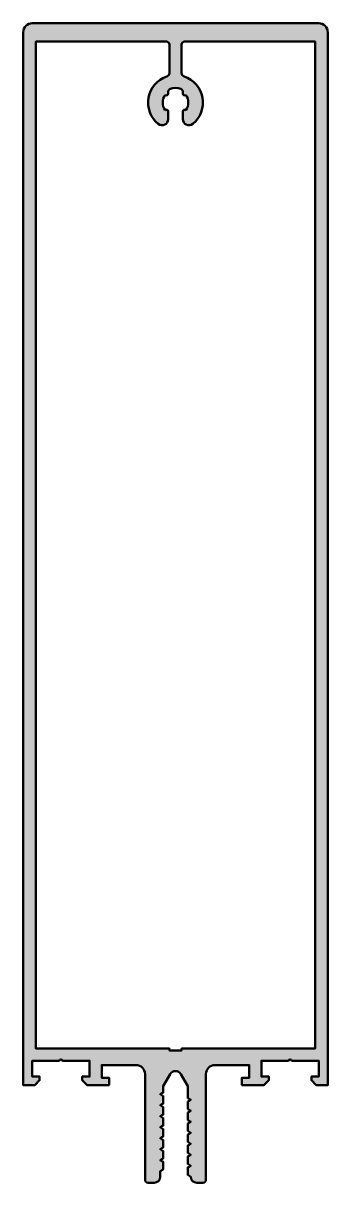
# Model space of a CAD drawing. Extents: x -25 to 25, y -16 to 174.
import ezdxf

# ---------------------------------------------------------------- set-up
doc = ezdxf.new("R2010")
doc.units = 0
doc.layers.add('0S-Alu contour', color=7, linetype='Continuous', lineweight=50)
doc.layers.add('0S-Alu hatch', color=252, linetype='Continuous', lineweight=25)

# ---------------------------------------------------------------- blocks, each defined once
blk = doc.blocks.new('493110__C6F83FFD_A1F1_43AD_BC53_F9860E1C486F_')
at = {"layer": '0S-Alu hatch'}
h = blk.add_hatch(color=256, dxfattribs=at)
edge = h.paths.add_edge_path()
edge.add_ellipse((23.5000000000001, 172.5000000000001), major_axis=(-1.499999999999971, 0), ratio=1, start_angle=180, end_angle=270.0000000000007, ccw=False)
edge.add_line((25.00000000000009, 172.5), (25, 0))
edge.add_line((25, 0), (23.1, 0))
edge.add_line((23.1, 0), (22.30000000000001, 0.8000000000000113))
edge.add_line((22.30000000000001, 0.8000000000000113), (22.30000000000001, 1.400000000000005))
edge.add_line((22.30000000000001, 1.400000000000005), (23.5, 1.400000000000005))
edge.add_line((23.5, 1.400000000000005), (23.5, 4))
edge.add_line((23.5, 4), (19.05000000000001, 4))
edge.add_arc((18.80000000000001, 3.943750000000002), 0.2562499999999995, 12.6803834918193, 167.3196165081807)
edge.add_line((18.55000000000001, 4), (14.09999999999999, 4))
edge.add_line((14.09999999999999, 4), (14.09999999999999, 1.400000000000005))
edge.add_line((14.09999999999999, 1.400000000000005), (15.29999999999998, 1.400000000000005))
edge.add_line((15.29999999999998, 1.400000000000005), (15.29999999999998, 0.8000000000000113))
edge.add_line((15.29999999999998, 0.8000000000000113), (14.5, 0))
edge.add_line((14.5, 0), (10.89999999999998, 0))
edge.add_line((10.89999999999998, 0), (10.89999999999998, 1.200000000000017))
edge.add_line((10.89999999999998, 1.200000000000017), (12.09999999999999, 1.200000000000017))
edge.add_line((12.09999999999999, 1.200000000000017), (12.09999999999999, 3.300000000000011))
edge.add_line((12.09999999999999, 3.300000000000011), (6.5, 3.300000000001119))
edge.add_arc((6.5, 1.800000000001119), 1.5, 90, 180)
edge.add_line((5, 1.800000000001119), (4.999999999999985, -15.49999999999886))
edge.add_ellipse((4.499999999999984, -15.49999999999886), major_axis=(-0.5000000000000009, 0), ratio=1, start_angle=90.00000000000011, end_angle=180, ccw=False)
edge.add_line((4.499999999999985, -15.99999999999886), (3.5, -15.99999999999886))
edge.add_ellipse((3.500000000000007, -14.99999999999885), major_axis=(-1.000000000000007, 0), ratio=1, start_angle=0, end_angle=89.9999999999996, ccw=False)
edge.add_line((2.5, -14.99999999999886), (2, -14.71132486540372))
edge.add_line((2, -14.71132486540372), (2, -13.48867513459336))
edge.add_line((2, -13.48867513459336), (2.5, -13.19999999999854))
edge.add_line((2.5, -13.19999999999854), (2, -12.91132486540374))
edge.add_line((2, -12.91132486540374), (2, -11.68867513459335))
edge.add_line((2, -11.68867513459335), (2.5, -11.39999999999855))
edge.add_line((2.5, -11.39999999999855), (2, -11.1113248654035))
edge.add_line((2, -11.1113248654035), (2, -9.888675134593115))
edge.add_line((2, -9.888675134593115), (2.5, -9.599999999998317))
edge.add_line((2.5, -9.599999999998317), (2, -9.31132486540335))
edge.add_line((2, -9.31132486540335), (2, -8.08867513459299))
edge.add_line((2, -8.08867513459299), (2.5, -7.799999999998163))
edge.add_line((2.5, -7.799999999998163), (2.00000000000027, -7.511324865403139))
edge.add_line((2.00000000000027, -7.511324865403139), (2.00000000000017, -6.288675134592779))
edge.add_line((2.00000000000017, -6.288675134592779), (2.500000000000099, -5.999999999997953))
edge.add_line((2.500000000000099, -5.999999999997953), (2.000000000000056, -5.7113248654029))
edge.add_line((2.000000000000056, -5.7113248654029), (2.000000000000014, -4.48867513459254))
edge.add_line((2.000000000000014, -4.48867513459254), (2.5, -4.199999999997714))
edge.add_line((2.5, -4.199999999997714), (2, -3.91132486540269))
edge.add_line((2, -3.91132486540269), (2, -2.688675134592301))
edge.add_line((2, -2.688675134592301), (2.5, -2.399999999997504))
edge.add_line((2.5, -2.399999999997504), (2, -2.111324865402679))
edge.add_line((2, -2.111324865402679), (2, -0.1641016151367012))
edge.add_line((2, -0.1641016151367012), (0.8660254037844055, 1.800000000001119))
edge.add_arc((7.1e-15, 1.300000000001142), 0.9999999999999538, 30.00000000000003, 149.9999999999999)
edge.add_line((-0.8660254037843909, 1.80000000000112), (-1.999999999999999, -0.1641016151367012))
edge.add_line((-1.999999999999999, -0.1641016151367012), (-2, -1.211324865402787))
edge.add_line((-2, -1.211324865402787), (-2.5, -1.499999999997584))
edge.add_line((-2.5, -1.499999999997584), (-2, -1.788675134592409))
edge.add_line((-2, -1.788675134592409), (-2, -3.011324865402912))
edge.add_line((-2, -3.011324865402912), (-2.5, -3.299999999997709))
edge.add_line((-2.5, -3.299999999997709), (-2, -3.588675134594268))
edge.add_line((-2, -3.588675134594268), (-2.000000000000014, -4.811324865404628))
edge.add_line((-2.000000000000014, -4.811324865404628), (-2.5, -5.099999999999567))
edge.add_line((-2.5, -5.099999999999567), (-2.000000000000085, -5.38867513459661))
edge.add_line((-2.000000000000085, -5.38867513459661), (-2.000000000000142, -6.61132486540697))
edge.add_line((-2.000000000000142, -6.61132486540697), (-2.5, -6.899999999999579))
edge.add_line((-2.5, -6.899999999999579), (-2, -7.188675134599066))
edge.add_line((-2, -7.188675134599066), (-2, -8.411324865409455))
edge.add_line((-2, -8.411324865409455), (-2.5, -8.699999999999562))
edge.add_line((-2.5, -8.699999999999562), (-2.000000000000099, -8.988675134601323))
edge.add_line((-2.000000000000099, -8.988675134601323), (-2, -10.21132486541168))
edge.add_line((-2, -10.21132486541168), (-2.5, -10.49999999999957))
edge.add_line((-2.5, -10.49999999999957), (-2, -10.78867513460369))
edge.add_line((-2, -10.78867513460369), (-2, -12.01132486541408))
edge.add_line((-2, -12.01132486541408), (-2.5, -12.29999999999956))
edge.add_line((-2.5, -12.29999999999956), (-2, -12.58867513459438))
edge.add_line((-2, -12.58867513459438), (-2, -13.81132486540474))
edge.add_line((-2, -13.81132486540474), (-2.5, -14.09999999999957))
edge.add_line((-2.5, -14.09999999999957), (-2.5, -14.99999999999883))
edge.add_ellipse((-3.500000000000023, -14.99999999999884), major_axis=(-1.000000000000023, 0), ratio=1, start_angle=90.00000000000051, end_angle=180, ccw=False)
edge.add_line((-3.500000000000014, -15.99999999999886), (-4.5, -15.99999999999886))
edge.add_ellipse((-4.499999999999999, -15.49999999999886), major_axis=(-0.5, 0), ratio=1, start_angle=0, end_angle=89.99999999999989, ccw=False)
edge.add_line((-5, -15.49999999999886), (-5, 1.800000000001148))
edge.add_arc((-6.5, 1.800000000001148), 1.5, 0, 90)
edge.add_line((-6.5, 3.300000000001148), (-12.09999999999999, 3.299999999999982))
edge.add_line((-12.09999999999999, 3.299999999999982), (-12.09999999999999, 1.199999999999988))
edge.add_line((-12.09999999999999, 1.199999999999988), (-10.89999999999999, 1.199999999999988))
edge.add_line((-10.89999999999999, 1.199999999999988), (-10.89999999999999, -2.84e-14))
edge.add_line((-10.89999999999999, -2.84e-14), (-14.5, -2.84e-14))
edge.add_line((-14.5, -2.84e-14), (-15.3, 0.799999999999983))
edge.add_line((-15.3, 0.799999999999983), (-15.3, 1.399999999999977))
edge.add_line((-15.3, 1.399999999999977), (-14.09999999999999, 1.399999999999977))
edge.add_line((-14.09999999999999, 1.399999999999977), (-14.09999999999999, 3.999999999999971))
edge.add_line((-14.09999999999999, 3.999999999999971), (-18.55, 3.999999999999971))
edge.add_arc((-18.8, 3.943749999999973), 0.2562499999999995, 12.6803834918193, 167.3196165081807)
edge.add_line((-19.05, 3.999999999999971), (-23.5, 3.999999999999971))
edge.add_line((-23.5, 3.999999999999971), (-23.5, 1.399999999999977))
edge.add_line((-23.5, 1.399999999999977), (-22.3, 1.399999999999977))
edge.add_line((-22.3, 1.399999999999977), (-22.3, 0.799999999999983))
edge.add_line((-22.3, 0.799999999999983), (-23.1, -2.84e-14))
edge.add_line((-23.1, -2.84e-14), (-25, -2.84e-14))
edge.add_line((-25, -2.84e-14), (-25, 172.5))
edge.add_ellipse((-23.50000000000002, 172.5000000000001), major_axis=(-1.499999999999981, 0), ratio=1, start_angle=269.9999999999993, end_angle=360, ccw=False)
edge.add_line((-23.5, 174), (23.50000000000008, 174))
edge = h.paths.add_edge_path()
edge.add_arc((1.600000000000036, 165.8425200051213), 0.5999999999999801, 180, 251.7161100595922)
edge.add_ellipse((5.68e-14, 161), major_axis=(-4.500000000000016, 0), ratio=1, start_angle=128.9448035940957, end_angle=251.7161100595929, ccw=False)
edge.add_ellipse((2.200000000000045, 158.2778684822367), major_axis=(-0.9999999999999928, 0), ratio=1, start_angle=0, end_angle=128.9448035940964, ccw=False)
edge.add_line((1.200000000000045, 158.2778684822367), (1.200000000000061, 159.5303061543301))
edge.add_ellipse((1.500000000000081, 159.5303061543301), major_axis=(-0.3000000000000209, 0), ratio=1, start_angle=229.6807351609645, end_angle=360, ccw=False)
edge.add_arc((4.62e-14, 161), 2.099999999999996, 323.7767789191132, 396.2232210808886)
edge.add_ellipse((1.500000000000046, 162.4696938456699), major_axis=(-0.3000000000000043, 0), ratio=1, start_angle=0, end_angle=130.3192648390402, ccw=False)
edge.add_line((1.200000000000045, 162.4696938456699), (1.200000000000045, 162.7663521732656))
edge.add_arc((0.7000000000000455, 162.7663521732656), 0.5, 0, 68.38172757784135)
edge.add_arc((4.97e-14, 161), 2.400000000000005, 68.38172757784189, 111.6182724221581)
edge.add_arc((-0.699999999999946, 162.7663521732656), 0.5000000000000031, 111.6182724221586, 180)
edge.add_line((-1.199999999999945, 162.7663521732656), (-1.199999999999945, 162.4696938456699))
edge.add_ellipse((-1.499999999999946, 162.4696938456699), major_axis=(-0.3000000000000014, 0), ratio=1, start_angle=49.68073516096001, end_angle=180, ccw=False)
edge.add_arc((3.55e-14, 161), 2.099999999999992, 143.7767789191111, 216.2232210808882)
edge.add_ellipse((-1.499999999999946, 159.5303061543301), major_axis=(-0.2999999999999829, 0), ratio=1, start_angle=180, end_angle=310.31926483904374, ccw=False)
edge.add_line((-1.199999999999945, 159.5303061543301), (-1.199999999999949, 158.2778684822367))
edge.add_ellipse((-2.199999999999945, 158.2778684822367), major_axis=(-0.999999999999996, 0), ratio=1, start_angle=51.05519640590421, end_angle=180, ccw=False)
edge.add_ellipse((4.62e-14, 161), major_axis=(-4.499999999999981, 0), ratio=1, start_angle=-71.71611005959261, end_angle=51.055196405904496, ccw=False)
edge.add_arc((-1.599999999999937, 165.8425200051213), 0.5999999999999714, 288.2838899404068, 360)
edge.add_line((-0.9999999999999573, 165.8425200051213), (-0.9999999999999573, 170.5))
edge.add_arc((-1.499999999999957, 170.5), 0.5, 0, 90)
edge.add_line((-1.499999999999957, 171), (-22.9, 171))
edge.add_line((-22.9, 171), (-22.9, 5.999999999999971))
edge.add_line((-22.9, 5.999999999999971), (-1, 6.000000000001136))
edge.add_line((-1, 6.000000000001136), (-1, 5.700000000001125))
edge.add_line((-1, 5.700000000001125), (1, 5.700000000001125))
edge.add_line((1, 5.700000000001125), (1, 6.000000000001136))
edge.add_line((1, 6.000000000001136), (22.9, 6))
edge.add_line((22.9, 6), (22.90000000000006, 171))
edge.add_line((22.90000000000006, 171), (1.500000000000042, 171))
edge.add_arc((1.500000000000042, 170.5), 0.5, 90, 180)
edge.add_line((1.000000000000042, 170.5), (1.000000000000056, 165.8425200051213))
at = {"layer": '0S-Alu contour', "color": 7}
for points in [[(-23.5, 174), (23.50000000000008, 174)], [(-19.05, 3.999999999999971), (-23.5, 3.999999999999971), (-23.5, 1.399999999999977), (-22.3, 1.399999999999977), (-22.3, 0.799999999999983), (-23.1, -2.84e-14), (-25, -2.84e-14), (-25, 172.5)], [(25.00000000000009, 172.5), (25, 0), (23.1, 0), (22.30000000000001, 0.8000000000000113), (22.30000000000001, 1.400000000000005), (23.5, 1.400000000000005), (23.5, 4), (19.05000000000001, 4)], [(-1.499999999999957, 171), (-22.9, 171), (-22.9, 5.999999999999971), (-1, 6.000000000001136), (-1, 5.700000000001125), (1, 5.700000000001125), (1, 6.000000000001136), (22.9, 6), (22.90000000000006, 171), (1.500000000000042, 171)], [(-0.9999999999999573, 165.8425200051213), (-0.9999999999999573, 170.5)], [(1.000000000000042, 170.5), (1.000000000000056, 165.8425200051213)], [(-1.199999999999945, 162.7663521732656), (-1.199999999999945, 162.4696938456699)], [(1.200000000000045, 162.4696938456699), (1.200000000000045, 162.7663521732656)], [(-1.199999999999945, 159.5303061543301), (-1.199999999999949, 158.2778684822367)], [(1.200000000000045, 158.2778684822367), (1.200000000000061, 159.5303061543301)], [(-6.5, 3.300000000001148), (-12.09999999999999, 3.299999999999982), (-12.09999999999999, 1.199999999999988), (-10.89999999999999, 1.199999999999988), (-10.89999999999999, -2.84e-14), (-14.5, -2.84e-14), (-15.3, 0.799999999999983), (-15.3, 1.399999999999977), (-14.09999999999999, 1.399999999999977), (-14.09999999999999, 3.999999999999971), (-18.55, 3.999999999999971)], [(18.55000000000001, 4), (14.09999999999999, 4), (14.09999999999999, 1.400000000000005), (15.29999999999998, 1.400000000000005), (15.29999999999998, 0.8000000000000113), (14.5, 0), (10.89999999999998, 0), (10.89999999999998, 1.200000000000017), (12.09999999999999, 1.200000000000017), (12.09999999999999, 3.300000000000011), (6.5, 3.300000000001119)], [(-5, -15.49999999999886), (-5, 1.800000000001148)], [(-0.8660254037843909, 1.80000000000112), (-1.999999999999999, -0.1641016151367012), (-2, -1.211324865402787), (-2.5, -1.499999999997584), (-2, -1.788675134592409), (-2, -3.011324865402912), (-2.5, -3.299999999997709), (-2, -3.588675134594268), (-2.000000000000014, -4.811324865404628), (-2.5, -5.099999999999567), (-2.000000000000085, -5.38867513459661), (-2.000000000000142, -6.61132486540697), (-2.5, -6.899999999999579), (-2, -7.188675134599066), (-2, -8.411324865409455), (-2.5, -8.699999999999562), (-2.000000000000099, -8.988675134601323), (-2, -10.21132486541168), (-2.5, -10.49999999999957), (-2, -10.78867513460369), (-2, -12.01132486541408), (-2.5, -12.29999999999956), (-2, -12.58867513459438), (-2, -13.81132486540474), (-2.5, -14.09999999999957), (-2.5, -14.99999999999883)], [(2.5, -14.99999999999886), (2, -14.71132486540372), (2, -13.48867513459336), (2.5, -13.19999999999854), (2, -12.91132486540374), (2, -11.68867513459335), (2.5, -11.39999999999855), (2, -11.1113248654035), (2, -9.888675134593115), (2.5, -9.599999999998317), (2, -9.31132486540335), (2, -8.08867513459299), (2.5, -7.799999999998163), (2.00000000000027, -7.511324865403139), (2.00000000000017, -6.288675134592779), (2.500000000000099, -5.999999999997953), (2.000000000000056, -5.7113248654029), (2.000000000000014, -4.48867513459254), (2.5, -4.199999999997714), (2, -3.91132486540269), (2, -2.688675134592301), (2.5, -2.399999999997504), (2, -2.111324865402679), (2, -0.1641016151367012), (0.8660254037844055, 1.800000000001119)], [(5, 1.800000000001119), (4.999999999999985, -15.49999999999886)], [(-3.500000000000014, -15.99999999999886), (-4.5, -15.99999999999886)], [(4.499999999999985, -15.99999999999886), (3.5, -15.99999999999886)]]:
    blk.add_lwpolyline(points, dxfattribs=at)
at = {"layer": '0S-Alu contour', "color": 7, "extrusion": (0, 0, -1)}
for centre, radius, start, end in [((23.50000000000002, 172.5000000000001), 1.499999999999982, 0, 90.00000000000067), ((-23.5000000000001, 172.5000000000001), 1.499999999999971, 89.99999999999935, 180), ((-4.62e-14, 161), 4.499999999999981, 308.9448035940955, 71.71611005959267), ((-5.68e-14, 161), 4.500000000000016, 108.2838899404071, 231.0551964059043), ((1.499999999999946, 162.4696938456699), 0.3000000000000015, 180, 310.31926483904), ((-1.500000000000046, 162.4696938456699), 0.3000000000000043, 229.6807351609598, 0), ((1.499999999999946, 159.5303061543301), 0.2999999999999829, 49.68073516095627, 180), ((-1.500000000000081, 159.5303061543301), 0.3000000000000209, 0, 130.3192648390355), ((2.199999999999945, 158.2778684822367), 0.999999999999996, 180, 308.9448035940958), ((-2.200000000000045, 158.2778684822367), 0.9999999999999928, 231.0551964059036, 0), ((3.500000000000023, -14.99999999999884), 1.000000000000023, 180, 269.9999999999995), ((-3.500000000000007, -14.99999999999885), 1.000000000000007, 270.0000000000004, 0), ((4.499999999999999, -15.49999999999886), 0.5, 270.0000000000001, 0), ((-4.499999999999984, -15.49999999999886), 0.5000000000000009, 180, 269.9999999999999)]:
    blk.add_arc(centre, radius, start, end, dxfattribs=at)
at = {"layer": '0S-Alu contour', "color": 7}
for centre, radius, start, end in [((-1.499999999999957, 170.5), 0.5, 0, 90), ((1.500000000000042, 170.5), 0.5, 90, 180), ((-1.599999999999937, 165.8425200051213), 0.5999999999999714, 288.2838899404068, 0), ((1.600000000000036, 165.8425200051213), 0.5999999999999801, 180, 251.7161100595922), ((3.55e-14, 161), 2.099999999999992, 143.7767789191111, 216.2232210808882), ((-0.699999999999946, 162.7663521732656), 0.5000000000000031, 111.6182724221586, 180), ((4.97e-14, 161), 2.400000000000005, 68.38172757784189, 111.6182724221581), ((0.7000000000000455, 162.7663521732656), 0.5, 0, 68.38172757784135), ((4.62e-14, 161), 2.099999999999996, 323.7767789191132, 36.22322108088856), ((-18.8, 3.943749999999973), 0.2562499999999995, 12.6803834918193, 167.3196165081807), ((18.80000000000001, 3.943750000000002), 0.2562499999999995, 12.6803834918193, 167.3196165081807), ((-6.5, 1.800000000001148), 1.5, 0, 90), ((7.1e-15, 1.300000000001142), 0.9999999999999538, 30.00000000000003, 149.9999999999999), ((6.5, 1.800000000001119), 1.5, 90, 180)]:
    blk.add_arc(centre, radius, start, end, dxfattribs=at)
blk = doc.blocks.new('493110__27A9567B_5529_4A6D_8205_69B1E1872C71_')
at = {"layer": '0S-Alu contour', "color": 7}
blk.add_blockref('493110__C6F83FFD_A1F1_43AD_BC53_F9860E1C486F_', (0, 0), dxfattribs=at)

msp = doc.modelspace()

# ---------------------------------------------------------------- block references
at = {"layer": '0S-Alu contour', "color": 7}
msp.add_blockref('493110__27A9567B_5529_4A6D_8205_69B1E1872C71_', (0, 0), dxfattribs=at)

doc.saveas('drawing.dxf')
